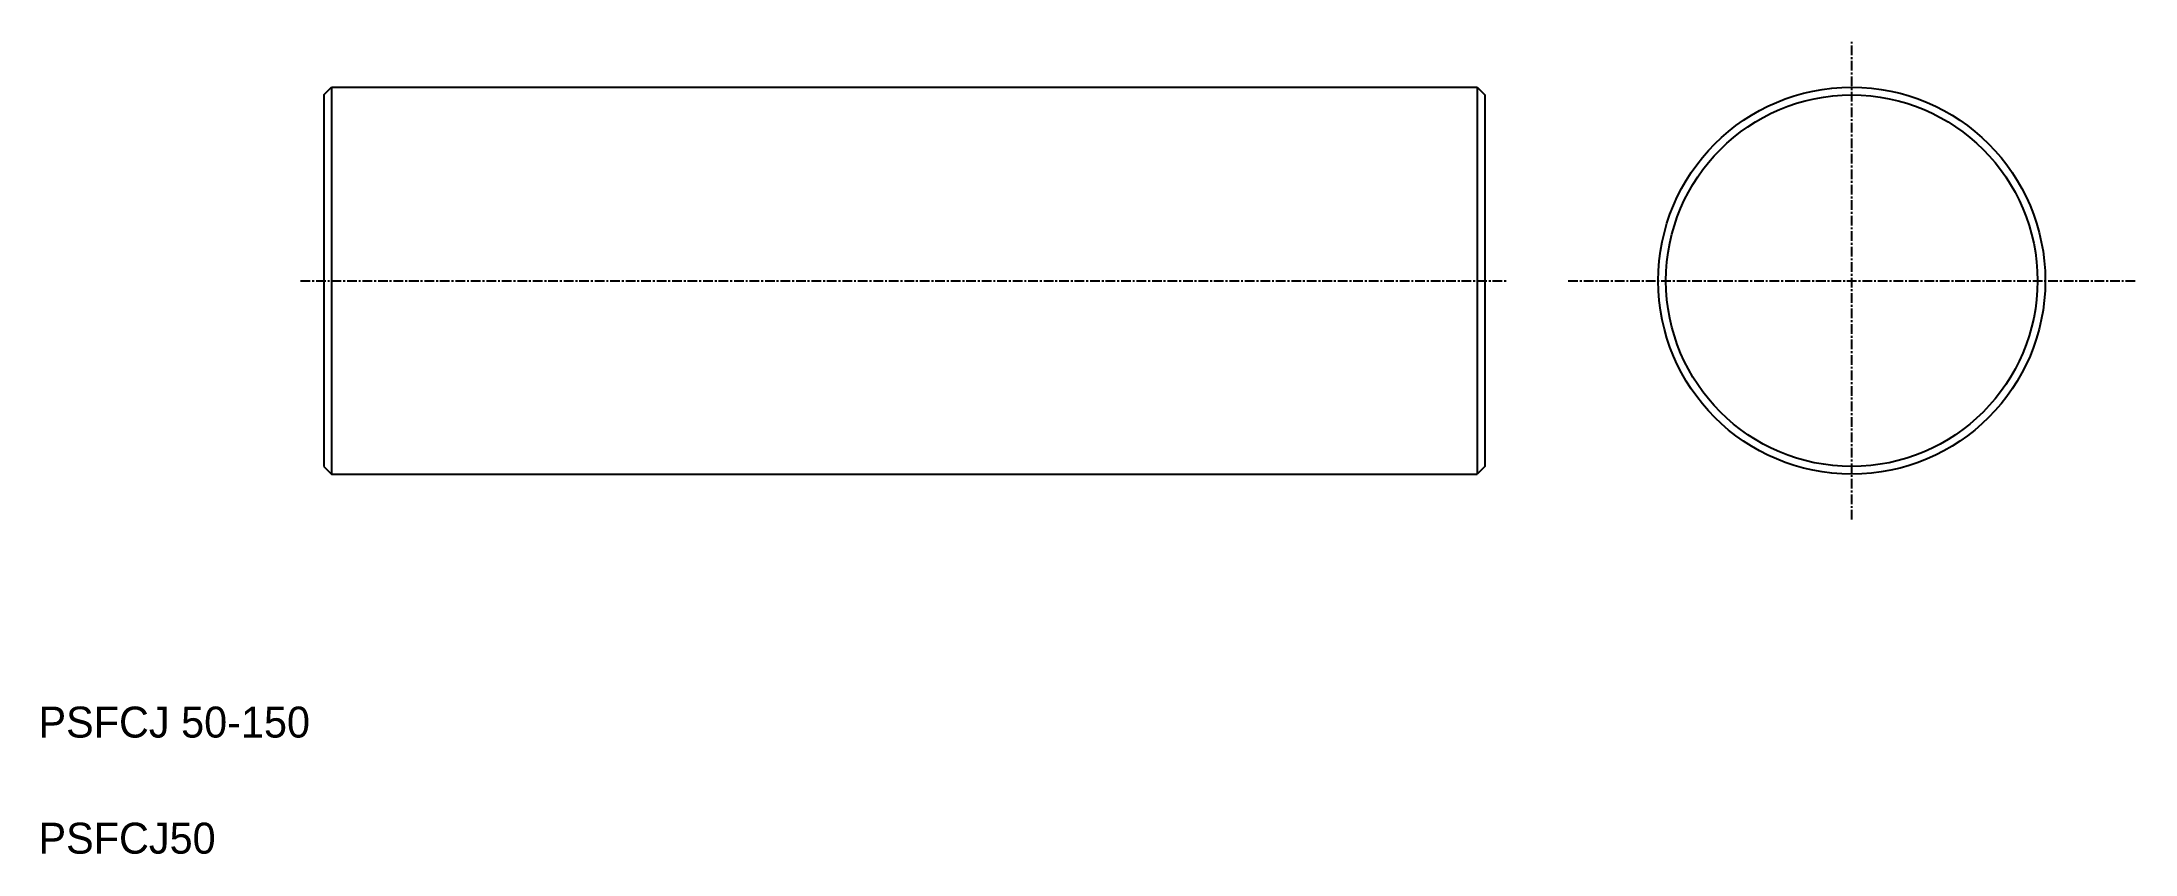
# Model space of a CAD drawing. Extents: x 31 to 301, y 70 to 175.
import ezdxf

# ---------------------------------------------------------------- set-up
doc = ezdxf.new("R2010")
doc.units = 0
doc.linetypes.add('CENTER', pattern=[2, 1.25, -0.25, 0.25, -0.25])
doc.layers.get('0').update_dxf_attribs({"linetype": 'CONTINUOUS'})
doc.layers.add('CENTER', color=1, linetype='CENTER')

msp = doc.modelspace()

# ---------------------------------------------------------------- linework, layer by layer
at = {"color": 7, "linetype": 'CONTINUOUS'}
for p, q in [((67.32, 167.82), (68.32, 168.82)), ((67.32, 167.82), (67.32, 119.82)), ((68.32, 168.82), (68.32, 118.82)), ((68.32, 168.82), (216.32, 168.82)), ((216.32, 168.82), (216.32, 118.82)), ((216.32, 168.82), (217.32, 167.82)), ((217.32, 167.82), (217.32, 119.82)), ((67.32, 119.82), (68.32, 118.82)), ((217.32, 119.82), (216.32, 118.82)), ((68.32, 118.82), (216.32, 118.82))]:
    msp.add_line(p, q, dxfattribs=at)
for p, q in [((97.82, 168.82), (97.82, 168.82)), ((127.32, 168.82), (127.32, 168.82))]:
    msp.add_line(p, q)
for radius in [25, 24]:
    msp.add_circle((264.72, 143.82), radius, dxfattribs=at)
at = {"layer": 'CENTER', "linetype": 'CENTER'}
for p, q in [((264.72, 112.96), (264.72, 174.68)), ((228.1, 143.82), (301.33, 143.82))]:
    msp.add_line(p, q, dxfattribs=at)
at = {"layer": 'CENTER', "color": 1, "linetype": 'CENTER'}
msp.add_line((64.32, 143.82), (220.32, 143.82), dxfattribs=at)

# ---------------------------------------------------------------- texts
at = {"color": 7, "linetype": 'CONTINUOUS'}
for s, p in [('PSFCJ 50-150', (30.45, 84.79)), ('PSFCJ50', (30.45, 69.79))]:
    msp.add_text(s, height=4, dxfattribs=at).set_placement(p)

doc.saveas('drawing.dxf')
